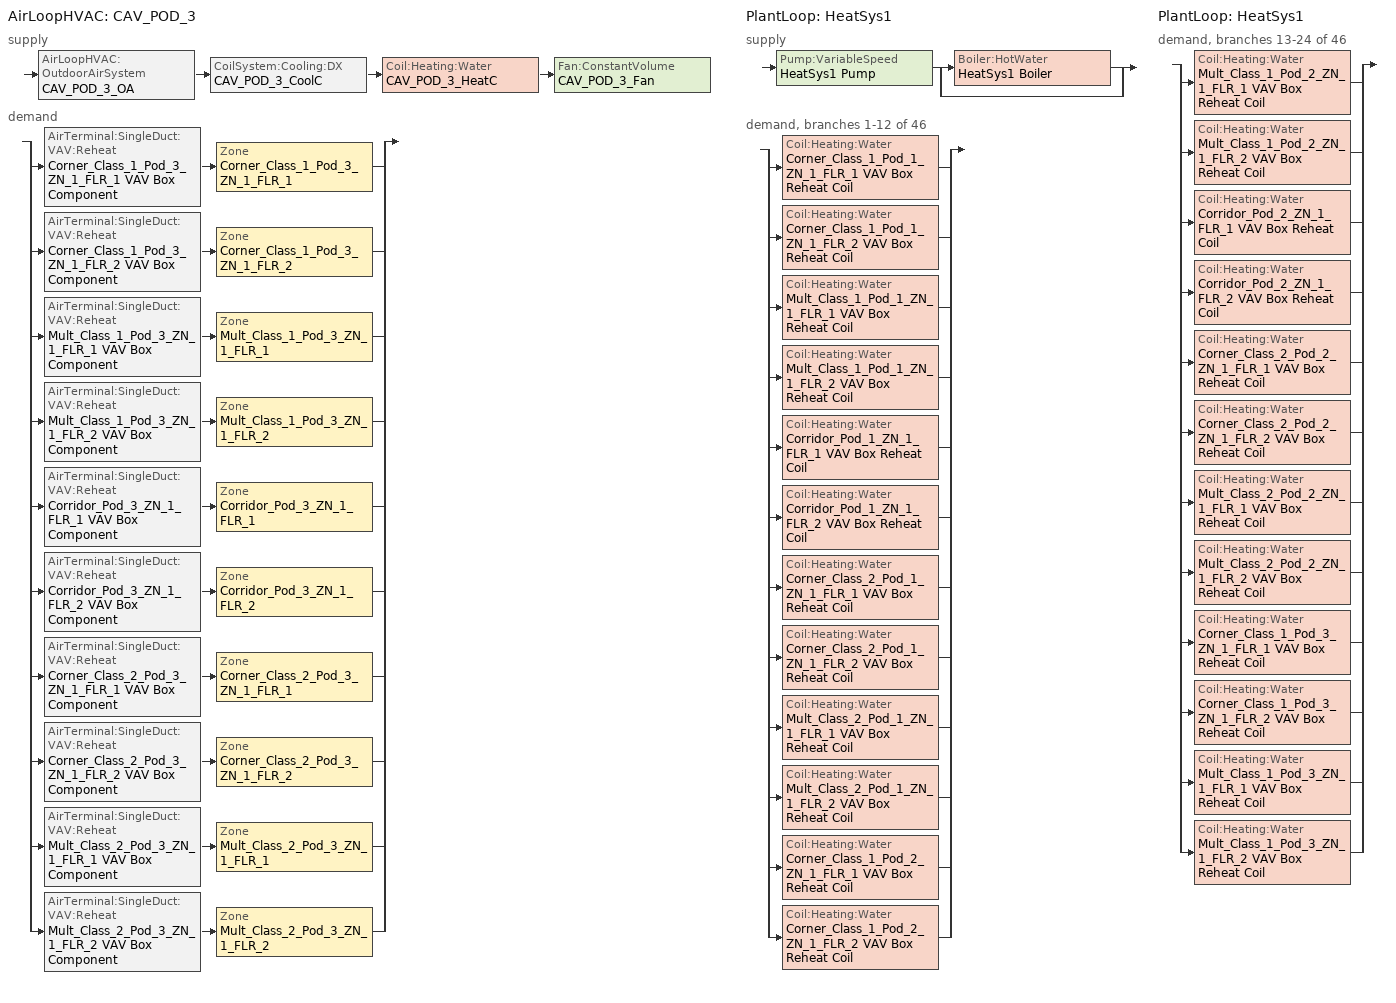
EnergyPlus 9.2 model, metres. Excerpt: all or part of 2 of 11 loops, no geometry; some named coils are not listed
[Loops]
AirLoopHVAC 'CAV_POD_3'
 supply: AirLoopHVAC:OutdoorAirSystem 'CAV_POD_3_OA' > CoilSystem:Cooling:DX 'CAV_POD_3_CoolC' > Coil:Heating:Water 'CAV_POD_3_HeatC' > Fan:ConstantVolume 'CAV_POD_3_Fan'
 demand: split
  | AirTerminal:SingleDuct:VAV:Reheat 'Corner_Class_1_Pod_3_ZN_1_FLR_1 VAV Box Component' > Zone 'Corner_Class_1_Pod_3_ZN_1_FLR_1'
  | AirTerminal:SingleDuct:VAV:Reheat 'Corner_Class_1_Pod_3_ZN_1_FLR_2 VAV Box Component' > Zone 'Corner_Class_1_Pod_3_ZN_1_FLR_2'
  | AirTerminal:SingleDuct:VAV:Reheat 'Mult_Class_1_Pod_3_ZN_1_FLR_1 VAV Box Component' > Zone 'Mult_Class_1_Pod_3_ZN_1_FLR_1'
  | AirTerminal:SingleDuct:VAV:Reheat 'Mult_Class_1_Pod_3_ZN_1_FLR_2 VAV Box Component' > Zone 'Mult_Class_1_Pod_3_ZN_1_FLR_2'
  | AirTerminal:SingleDuct:VAV:Reheat 'Corridor_Pod_3_ZN_1_FLR_1 VAV Box Component' > Zone 'Corridor_Pod_3_ZN_1_FLR_1'
  | AirTerminal:SingleDuct:VAV:Reheat 'Corridor_Pod_3_ZN_1_FLR_2 VAV Box Component' > Zone 'Corridor_Pod_3_ZN_1_FLR_2'
  | AirTerminal:SingleDuct:VAV:Reheat 'Corner_Class_2_Pod_3_ZN_1_FLR_1 VAV Box Component' > Zone 'Corner_Class_2_Pod_3_ZN_1_FLR_1'
  | AirTerminal:SingleDuct:VAV:Reheat 'Corner_Class_2_Pod_3_ZN_1_FLR_2 VAV Box Component' > Zone 'Corner_Class_2_Pod_3_ZN_1_FLR_2'
  | AirTerminal:SingleDuct:VAV:Reheat 'Mult_Class_2_Pod_3_ZN_1_FLR_1 VAV Box Component' > Zone 'Mult_Class_2_Pod_3_ZN_1_FLR_1'
  | AirTerminal:SingleDuct:VAV:Reheat 'Mult_Class_2_Pod_3_ZN_1_FLR_2 VAV Box Component' > Zone 'Mult_Class_2_Pod_3_ZN_1_FLR_2'
PlantLoop 'HeatSys1'
 supply: Pump:VariableSpeed 'HeatSys1 Pump' > split
  | Boiler:HotWater 'HeatSys1 Boiler'
  | bypass
 demand, branches 1-12 of 46: split
  | Coil:Heating:Water 'Corner_Class_1_Pod_1_ZN_1_FLR_1 VAV Box Reheat Coil'
  | Coil:Heating:Water 'Corner_Class_1_Pod_1_ZN_1_FLR_2 VAV Box Reheat Coil'
  | Coil:Heating:Water 'Mult_Class_1_Pod_1_ZN_1_FLR_1 VAV Box Reheat Coil'
  | Coil:Heating:Water 'Mult_Class_1_Pod_1_ZN_1_FLR_2 VAV Box Reheat Coil'
  | Coil:Heating:Water 'Corridor_Pod_1_ZN_1_FLR_1 VAV Box Reheat Coil'
  | Coil:Heating:Water 'Corridor_Pod_1_ZN_1_FLR_2 VAV Box Reheat Coil'
  | Coil:Heating:Water 'Corner_Class_2_Pod_1_ZN_1_FLR_1 VAV Box Reheat Coil'
  | Coil:Heating:Water 'Corner_Class_2_Pod_1_ZN_1_FLR_2 VAV Box Reheat Coil'
  | Coil:Heating:Water 'Mult_Class_2_Pod_1_ZN_1_FLR_1 VAV Box Reheat Coil'
  | Coil:Heating:Water 'Mult_Class_2_Pod_1_ZN_1_FLR_2 VAV Box Reheat Coil'
  | Coil:Heating:Water 'Corner_Class_1_Pod_2_ZN_1_FLR_1 VAV Box Reheat Coil'
  | Coil:Heating:Water 'Corner_Class_1_Pod_2_ZN_1_FLR_2 VAV Box Reheat Coil'
PlantLoop 'HeatSys1'
 demand, branches 13-24 of 46: split
  | Coil:Heating:Water 'Mult_Class_1_Pod_2_ZN_1_FLR_1 VAV Box Reheat Coil'
  | Coil:Heating:Water 'Mult_Class_1_Pod_2_ZN_1_FLR_2 VAV Box Reheat Coil'
  | Coil:Heating:Water 'Corridor_Pod_2_ZN_1_FLR_1 VAV Box Reheat Coil'
  | Coil:Heating:Water 'Corridor_Pod_2_ZN_1_FLR_2 VAV Box Reheat Coil'
  | Coil:Heating:Water 'Corner_Class_2_Pod_2_ZN_1_FLR_1 VAV Box Reheat Coil'
  | Coil:Heating:Water 'Corner_Class_2_Pod_2_ZN_1_FLR_2 VAV Box Reheat Coil'
  | Coil:Heating:Water 'Mult_Class_2_Pod_2_ZN_1_FLR_1 VAV Box Reheat Coil'
  | Coil:Heating:Water 'Mult_Class_2_Pod_2_ZN_1_FLR_2 VAV Box Reheat Coil'
  | Coil:Heating:Water 'Corner_Class_1_Pod_3_ZN_1_FLR_1 VAV Box Reheat Coil'
  | Coil:Heating:Water 'Corner_Class_1_Pod_3_ZN_1_FLR_2 VAV Box Reheat Coil'
  | Coil:Heating:Water 'Mult_Class_1_Pod_3_ZN_1_FLR_1 VAV Box Reheat Coil'
  | Coil:Heating:Water 'Mult_Class_1_Pod_3_ZN_1_FLR_2 VAV Box Reheat Coil'
[DesignSpecification:OutdoorAir]
Name | Outdoor Air Method | Outdoor Air Flow per Person | Outdoor Air Flow per Zone Floor Area
SZ DSOA Corner_Class_1_Pod_3_ZN_1_FLR_1; SZ DSOA Corner_Class_1_Pod_3_ZN_1_FLR_2; SZ DSOA Corner_Class_2_Pod_3_ZN_1_FLR_1; SZ DSOA Corner_Class_2_Pod_3_ZN_1_FLR_2; SZ DSOA Mult_Class_1_Pod_3_ZN_1_FLR_1; SZ DSOA Mult_Class_1_Pod_3_ZN_1_FLR_2; SZ DSOA Mult_Class_2_Pod_3_ZN_1_FLR_1; SZ DSOA Mult_Class_2_Pod_3_ZN_1_FLR_2 | Flow/Person | 0.008
SZ DSOA Corridor_Pod_3_ZN_1_FLR_1; SZ DSOA Corridor_Pod_3_ZN_1_FLR_2 | Flow/Area |  | 0.0005
[Sizing:Zone] Zone Cooling Design Supply Air Temperature Input Method=SupplyAirTemperature; Zone Cooling Design Supply Air Temperature=12.8; Zone Heating Design Supply Air Temperature Input Method=SupplyAirTemperature; Zone Heating Design Supply Air Temperature=50; Zone Cooling Design Supply Air Humidity Ratio=0.0085; Zone Heating Design Supply Air Humidity Ratio=0.008; Cooling Design Air Flow Method=DesignDay; Heating Design Air Flow Method=DesignDay
Name | Design Specification Outdoor Air Object
Corner_Class_1_Pod_3_ZN_1_FLR_1 | SZ DSOA Corner_Class_1_Pod_3_ZN_1_FLR_1
Corner_Class_1_Pod_3_ZN_1_FLR_2 | SZ DSOA Corner_Class_1_Pod_3_ZN_1_FLR_2
Corner_Class_2_Pod_3_ZN_1_FLR_1 | SZ DSOA Corner_Class_2_Pod_3_ZN_1_FLR_1
Corner_Class_2_Pod_3_ZN_1_FLR_2 | SZ DSOA Corner_Class_2_Pod_3_ZN_1_FLR_2
Corridor_Pod_3_ZN_1_FLR_1 | SZ DSOA Corridor_Pod_3_ZN_1_FLR_1
Corridor_Pod_3_ZN_1_FLR_2 | SZ DSOA Corridor_Pod_3_ZN_1_FLR_2
Mult_Class_1_Pod_3_ZN_1_FLR_1 | SZ DSOA Mult_Class_1_Pod_3_ZN_1_FLR_1
Mult_Class_1_Pod_3_ZN_1_FLR_2 | SZ DSOA Mult_Class_1_Pod_3_ZN_1_FLR_2
Mult_Class_2_Pod_3_ZN_1_FLR_1 | SZ DSOA Mult_Class_2_Pod_3_ZN_1_FLR_1
Mult_Class_2_Pod_3_ZN_1_FLR_2 | SZ DSOA Mult_Class_2_Pod_3_ZN_1_FLR_2
[Sizing:System]
CAV_POD_3: Type of Load to Size On=Sensible; Design Outdoor Air Flow Rate=AUTOSIZE; Central Heating Maximum System Air Flow Ratio=1; Preheat Design Temperature=7; Preheat Design Humidity Ratio=0.008; Precool Design Temperature=12.8; Precool Design Humidity Ratio=0.008; Central Cooling Design Supply Air Temperature=12.8; Central Heating Design Supply Air Temperature=16.7; Type of Zone Sum to Use=NonCoincident; 100 Outdoor Air in Cooling=No; 100 Outdoor Air in Heating=No; Central Cooling Design Supply Air Humidity Ratio=0.0085; Central Heating Design Supply Air Humidity Ratio=0.008; Cooling Supply Air Flow Rate Method=DesignDay; Heating Supply Air Flow Rate Method=DesignDay; System Outdoor Air Method=ZoneSum; Zone Maximum Outdoor Air Fraction=1; Cooling Design Capacity Method=CoolingDesignCapacity; Cooling Design Capacity=autosize; Heating Design Capacity Method=HeatingDesignCapacity; Heating Design Capacity=autosize; Central Cooling Capacity Control Method=OnOff
[Sizing:Plant]
HeatSys1: Loop Type=Heating; Design Loop Exit Temperature=82.2; Loop Design Temperature Difference=11.1
[ZoneControl:Thermostat] Control Type Schedule=Dual Zone Control Type Sched
Name | Zone or ZoneList | Control 1
Corner_Class_1_Pod_3_ZN_1_FLR_1 Thermostat | Corner_Class_1_Pod_3_ZN_1_FLR_1 | Corner_Class_1_Pod_3_ZN_1_FLR_1 DualSPSched
Corner_Class_1_Pod_3_ZN_1_FLR_2 Thermostat | Corner_Class_1_Pod_3_ZN_1_FLR_2 | Corner_Class_1_Pod_3_ZN_1_FLR_2 DualSPSched
Corner_Class_2_Pod_3_ZN_1_FLR_1 Thermostat | Corner_Class_2_Pod_3_ZN_1_FLR_1 | Corner_Class_2_Pod_3_ZN_1_FLR_1 DualSPSched
Corner_Class_2_Pod_3_ZN_1_FLR_2 Thermostat | Corner_Class_2_Pod_3_ZN_1_FLR_2 | Corner_Class_2_Pod_3_ZN_1_FLR_2 DualSPSched
Corridor_Pod_3_ZN_1_FLR_1 Thermostat | Corridor_Pod_3_ZN_1_FLR_1 | Corridor_Pod_3_ZN_1_FLR_1 DualSPSched
Corridor_Pod_3_ZN_1_FLR_2 Thermostat | Corridor_Pod_3_ZN_1_FLR_2 | Corridor_Pod_3_ZN_1_FLR_2 DualSPSched
Mult_Class_1_Pod_3_ZN_1_FLR_1 Thermostat | Mult_Class_1_Pod_3_ZN_1_FLR_1 | Mult_Class_1_Pod_3_ZN_1_FLR_1 DualSPSched
Mult_Class_1_Pod_3_ZN_1_FLR_2 Thermostat | Mult_Class_1_Pod_3_ZN_1_FLR_2 | Mult_Class_1_Pod_3_ZN_1_FLR_2 DualSPSched
Mult_Class_2_Pod_3_ZN_1_FLR_1 Thermostat | Mult_Class_2_Pod_3_ZN_1_FLR_1 | Mult_Class_2_Pod_3_ZN_1_FLR_1 DualSPSched
Mult_Class_2_Pod_3_ZN_1_FLR_2 Thermostat | Mult_Class_2_Pod_3_ZN_1_FLR_2 | Mult_Class_2_Pod_3_ZN_1_FLR_2 DualSPSched
[ThermostatSetpoint:DualSetpoint]
Name | Heating Setpoint Temperature Schedule | Cooling Setpoint Temperature Schedule
Corner_Class_1_Pod_3_ZN_1_FLR_1 DualSPSched; Corner_Class_1_Pod_3_ZN_1_FLR_2 DualSPSched; Corner_Class_2_Pod_3_ZN_1_FLR_1 DualSPSched; Corner_Class_2_Pod_3_ZN_1_FLR_2 DualSPSched; Mult_Class_1_Pod_3_ZN_1_FLR_1 DualSPSched; Mult_Class_1_Pod_3_ZN_1_FLR_2 DualSPSched; Mult_Class_2_Pod_3_ZN_1_FLR_1 DualSPSched; Mult_Class_2_Pod_3_ZN_1_FLR_2 DualSPSched | HTGSETP_SCH | CLGSETP_SCH
Corridor_Pod_3_ZN_1_FLR_1 DualSPSched; Corridor_Pod_3_ZN_1_FLR_2 DualSPSched | HTGSETP_SCH_BathCorrMechKitchen | CLGSETP_SCH_BathCorrMechKitchen
[AirTerminal:SingleDuct:VAV:Reheat] Availability Schedule=ALWAYS_ON; Maximum Air Flow Rate=AUTOSIZE; Zone Minimum Air Flow Input Method=Constant; Constant Minimum Air Flow Fraction=0.3; Maximum Hot Water or Steam Flow Rate=AUTOSIZE; Minimum Hot Water or Steam Flow Rate=0; Convergence Tolerance=0.001
Name | Reheat Coil
Corner_Class_1_Pod_3_ZN_1_FLR_1 VAV Box Component | Corner_Class_1_Pod_3_ZN_1_FLR_1 VAV Box Reheat Coil
Corner_Class_1_Pod_3_ZN_1_FLR_2 VAV Box Component | Corner_Class_1_Pod_3_ZN_1_FLR_2 VAV Box Reheat Coil
Corner_Class_2_Pod_3_ZN_1_FLR_1 VAV Box Component | Corner_Class_2_Pod_3_ZN_1_FLR_1 VAV Box Reheat Coil
Corner_Class_2_Pod_3_ZN_1_FLR_2 VAV Box Component | Corner_Class_2_Pod_3_ZN_1_FLR_2 VAV Box Reheat Coil
Corridor_Pod_3_ZN_1_FLR_1 VAV Box Component | Corridor_Pod_3_ZN_1_FLR_1 VAV Box Reheat Coil
Corridor_Pod_3_ZN_1_FLR_2 VAV Box Component | Corridor_Pod_3_ZN_1_FLR_2 VAV Box Reheat Coil
Mult_Class_1_Pod_3_ZN_1_FLR_1 VAV Box Component | Mult_Class_1_Pod_3_ZN_1_FLR_1 VAV Box Reheat Coil
Mult_Class_1_Pod_3_ZN_1_FLR_2 VAV Box Component | Mult_Class_1_Pod_3_ZN_1_FLR_2 VAV Box Reheat Coil
Mult_Class_2_Pod_3_ZN_1_FLR_1 VAV Box Component | Mult_Class_2_Pod_3_ZN_1_FLR_1 VAV Box Reheat Coil
Mult_Class_2_Pod_3_ZN_1_FLR_2 VAV Box Component | Mult_Class_2_Pod_3_ZN_1_FLR_2 VAV Box Reheat Coil
[Zone equipment]
Corner_Class_1_Pod_3_ZN_1_FLR_1: Corner_Class_1_Pod_3_ZN_1_FLR_1 VAV Box Component
Corner_Class_1_Pod_3_ZN_1_FLR_2: Corner_Class_1_Pod_3_ZN_1_FLR_2 VAV Box Component
Corner_Class_2_Pod_3_ZN_1_FLR_1: Corner_Class_2_Pod_3_ZN_1_FLR_1 VAV Box Component
Corner_Class_2_Pod_3_ZN_1_FLR_2: Corner_Class_2_Pod_3_ZN_1_FLR_2 VAV Box Component
Corridor_Pod_3_ZN_1_FLR_1: Corridor_Pod_3_ZN_1_FLR_1 VAV Box Component
Corridor_Pod_3_ZN_1_FLR_2: Corridor_Pod_3_ZN_1_FLR_2 VAV Box Component
Mult_Class_1_Pod_3_ZN_1_FLR_1: Mult_Class_1_Pod_3_ZN_1_FLR_1 VAV Box Component
Mult_Class_1_Pod_3_ZN_1_FLR_2: Mult_Class_1_Pod_3_ZN_1_FLR_2 VAV Box Component
Mult_Class_2_Pod_3_ZN_1_FLR_1: Mult_Class_2_Pod_3_ZN_1_FLR_1 VAV Box Component
Mult_Class_2_Pod_3_ZN_1_FLR_2: Mult_Class_2_Pod_3_ZN_1_FLR_2 VAV Box Component
[Fan:ConstantVolume]
CAV_POD_3_Fan: Availability Schedule=HVACOperationSchd; Fan Total Efficiency=0.6006; Pressure Rise=1017.592; Maximum Flow Rate=AUTOSIZE; Motor Efficiency=0.924; Motor In Airstream Fraction=1; EndUse Subcategory=Fan Energy
[Coil:Cooling:DX:TwoSpeed]
CAV_POD_3_CoolC DXCoil: Availability Schedule=ALWAYS_ON; High Speed Gross Rated Total Cooling Capacity=AUTOSIZE; High Speed Rated Sensible Heat Ratio=AUTOSIZE; High Speed Gross Rated Cooling COP=3.13381; High Speed Rated Air Flow Rate=AUTOSIZE; Total Cooling Capacity Function of Temperature Curve=Measured_CoolCStandard10Ton_CapFT; Total Cooling Capacity Function of Flow Fraction Curve=Measured_CoolCStandard10Ton_CapFF; Energy Input Ratio Function of Temperature Curve=Measured_CoolCStandard10Ton_EIRFT; Energy Input Ratio Function of Flow Fraction Curve=Measured_CoolCStandard10Ton_EIRFFF; Part Load Fraction Correlation Curve=No_PLR_Degredation; Low Speed Gross Rated Total Cooling Capacity=AUTOSIZE; Low Speed Gross Rated Sensible Heat Ratio=AUTOSIZE; Low Speed Gross Rated Cooling COP=3.18046; Low Speed Rated Air Flow Rate=AUTOSIZE; Low Speed Total Cooling Capacity Function of Temperature Curve=Measured_LowSpeedCoolCapLSFT; Low Speed Energy Input Ratio Function of Temperature Curve=Measured_LowSpeedCoolEIRLSFT
[Coil:Heating:Water] Availability Schedule=ALWAYS_ON; UFactor Times Area Value=AUTOSIZE; Maximum Water Flow Rate=AUTOSIZE; Performance Input Method=UFactorTimesAreaAndDesignWaterFlowRate; Rated Capacity=AUTOSIZE; Rated Inlet Water Temperature=82.2; Rated Inlet Air Temperature=16.6; Rated Outlet Water Temperature=71.1; Rated Outlet Air Temperature=32.2
Corner_Class_1_Pod_1_ZN_1_FLR_1 VAV Box Reheat Coil; Corner_Class_1_Pod_1_ZN_1_FLR_2 VAV Box Reheat Coil; Corner_Class_1_Pod_2_ZN_1_FLR_1 VAV Box Reheat Coil; Corner_Class_1_Pod_2_ZN_1_FLR_2 VAV Box Reheat Coil; Corner_Class_1_Pod_3_ZN_1_FLR_1 VAV Box Reheat Coil; Corner_Class_1_Pod_3_ZN_1_FLR_2 VAV Box Reheat Coil; Corner_Class_2_Pod_1_ZN_1_FLR_1 VAV Box Reheat Coil; Corner_Class_2_Pod_1_ZN_1_FLR_2 VAV Box Reheat Coil; Corner_Class_2_Pod_2_ZN_1_FLR_1 VAV Box Reheat Coil; Corner_Class_2_Pod_2_ZN_1_FLR_2 VAV Box Reheat Coil; Corridor_Pod_1_ZN_1_FLR_1 VAV Box Reheat Coil; Corridor_Pod_1_ZN_1_FLR_2 VAV Box Reheat Coil; Corridor_Pod_2_ZN_1_FLR_1 VAV Box Reheat Coil; Corridor_Pod_2_ZN_1_FLR_2 VAV Box Reheat Coil; Mult_Class_1_Pod_1_ZN_1_FLR_1 VAV Box Reheat Coil; Mult_Class_1_Pod_1_ZN_1_FLR_2 VAV Box Reheat Coil; Mult_Class_1_Pod_2_ZN_1_FLR_1 VAV Box Reheat Coil; Mult_Class_1_Pod_2_ZN_1_FLR_2 VAV Box Reheat Coil; Mult_Class_1_Pod_3_ZN_1_FLR_1 VAV Box Reheat Coil; Mult_Class_1_Pod_3_ZN_1_FLR_2 VAV Box Reheat Coil; Mult_Class_2_Pod_1_ZN_1_FLR_1 VAV Box Reheat Coil; Mult_Class_2_Pod_1_ZN_1_FLR_2 VAV Box Reheat Coil; Mult_Class_2_Pod_2_ZN_1_FLR_1 VAV Box Reheat Coil; Mult_Class_2_Pod_2_ZN_1_FLR_2 VAV Box Reheat Coil; CAV_POD_3_HeatC
[CoilSystem:Cooling:DX]
CAV_POD_3_CoolC: Availability Schedule=ALWAYS_ON; Cooling Coil=CAV_POD_3_CoolC DXCoil
[Controller:WaterCoil]
CAV_POD_3_HeatC_Controller: Control Variable=Temperature; Action=Normal; Actuator Variable=Flow; Controller Convergence Tolerance=0.0001; Maximum Actuated Flow=AUTOSIZE; Minimum Actuated Flow=0
[Controller:OutdoorAir]
CAV_POD_3_OA_Controller: Minimum Outdoor Air Flow Rate=AUTOSIZE; Maximum Outdoor Air Flow Rate=AUTOSIZE; Economizer Control Type=DifferentialDryBulb; Economizer Control Action Type=ModulateFlow; Economizer Maximum Limit DryBulb Temperature=28; Economizer Maximum Limit Enthalpy=64000; Economizer Minimum Limit DryBulb Temperature=-100; Lockout Type=NoLockout; Minimum Limit Type=FixedMinimum; Minimum Outdoor Air Schedule=MinOA_Sched
[AirLoopHVAC]
CAV_POD_3: Design Supply Air Flow Rate=AUTOSIZE
[Pump:VariableSpeed]
HeatSys1 Pump: Design Maximum Flow Rate=AUTOSIZE; Design Pump Head=179352; Design Power Consumption=AUTOSIZE; Motor Efficiency=0.9; Fraction of Motor Inefficiencies to Fluid Stream=0; Coefficient 1 of the Part Load Performance Curve=0; Coefficient 2 of the Part Load Performance Curve=1; Coefficient 3 of the Part Load Performance Curve=0; Coefficient 4 of the Part Load Performance Curve=0; Design Minimum Flow Rate=0; Pump Control Type=Intermittent
[Boiler:HotWater]
HeatSys1 Boiler: Fuel Type=NATURALGAS; Nominal Capacity=AUTOSIZE; Nominal Thermal Efficiency=0.78; Efficiency Curve Temperature Evaluation Variable=LeavingBoiler; Design Water Flow Rate=AUTOSIZE; Minimum Part Load Ratio=0; Maximum Part Load Ratio=1.2; Optimum Part Load Ratio=1; Water Outlet Upper Temperature Limit=95; Boiler Flow Mode=LeavingSetpointModulated; Parasitic Electric Load=0; Sizing Factor=1
[PlantLoop]
HeatSys1: Fluid Type=Water; Plant Equipment Operation Scheme=HeatSys1 Loop Operation Scheme List; Maximum Loop Temperature=100; Minimum Loop Temperature=10; Maximum Loop Flow Rate=AUTOSIZE; Minimum Loop Flow Rate=0; Plant Loop Volume=AUTOSIZE; Load Distribution Scheme=Optimal
[PlantEquipmentList]
HeatSys1 Equipment List: HeatSys1 Boiler
[PlantEquipmentOperation:HeatingLoad]
HeatSys1 Operation Scheme: Load Range 1 Lower Limit=0; Load Range 1 Upper Limit=1000000000000000; Range 1 Equipment List=HeatSys1 Equipment List
[PlantEquipmentOperationSchemes]
HeatSys1 Loop Operation Scheme List: Control Scheme 1=HeatSys1 Operation Scheme; Control Scheme 1 Schedule=PlantOnSched
[SetpointManager:Scheduled] Control Variable=Temperature; Schedule=HW-Loop-Temp-Schedule
Name | Setpoint Node or NodeList
HeatSys1 Boiler Setpoint Manager | HeatSys1 Supply Equipment Outlet Node
HeatSys1 Loop Setpoint Manager | HeatSys1 Supply Outlet Node
[SetpointManager:SingleZone:Reheat]
SupAirTemp CAV_POD_3: Control Variable=Temperature; Minimum Supply Air Temperature=10; Maximum Supply Air Temperature=50; Control Zone=Mult_Class_1_Pod_3_ZN_1_FLR_1; Setpoint Node or NodeList=CAV_POD_3 Supply Equipment Outlet Node
[SetpointManager:MixedAir] Control Variable=Temperature
Name | Setpoint Node or NodeList
CAV_POD_3_CoolC SAT Manager | CAV_POD_3_CoolC-CAV_POD_3_HeatCNode
CAV_POD_3_HeatC SAT Manager | CAV_POD_3_HeatC-CAV_POD_3_FanNode
CAV_POD_3_OAMixed Air Temp Manager | CAV_POD_3_OA-CAV_POD_3_CoolCNode
[Schedule:Compact]
ALWAYS_ON; PlantOnSched: Through: 12/31, For: AllDays, Until: 24:00, 1
CLGSETP_SCH: Through: 6/30, For: SummerDesignDay, Until: 24:00, 24, For: WeekEnds Holidays WinterDesignDay, Until: 24:00, 27, For: AllOtherDays, Until: 06:00, 27, Until: 21:00, 24, Until: 24:00, 27, Through: 9/1, For: SummerDesignDay, Until: 24:00, 24, For: WeekEnds Holidays WinterDesignDay, Until: 24:00, 27, For: AllOtherDays, Until: 07:00, 27, Until: 18:00, 24, Until: 24:00, 27, Through: 12/31, For: SummerDesignDay, Until: 24:00, 24, For: WeekEnds Holidays WinterDesignDay, Until: 24:00, 27, For: AllOtherDays, Until: 06:00, 27, Until: 21:00, 24, Until: 24:00, 27
CLGSETP_SCH_BathCorrMechKitchen: Through: 12/31, For: SummerDesignDay, Until: 06:00, 27, Until: 21:00, 24, Until: 24:00, 27, For: AllOtherDays, Until: 24:00, 27
HTGSETP_SCH: Through: 6/30, For: WinterDesignDay, Until: 24:00, 21, For: WeekEnds Holidays SummerDesignDay, Until: 24:00, 16, For: AllOtherDays, Until: 06:00, 16, Until: 21:00, 21, Until: 24:00, 16, Through: 9/1, For: WinterDesignDay, Until: 24:00, 21, For: WeekEnds Holidays SummerDesignDay, Until: 24:00, 16, For: AllOtherDays, Until: 07:00, 16, Until: 18:00, 21, Until: 24:00, 16, Through: 12/31, For: WinterDesignDay, Until: 24:00, 21, For: WeekEnds Holidays SummerDesignDay, Until: 24:00, 16, For: AllOtherDays, Until: 06:00, 16, Until: 21:00, 21, Until: 24:00, 16
HTGSETP_SCH_BathCorrMechKitchen: Through: 12/31, For: WinterDesignDay, Until: 06:00, 16, Until: 21:00, 21, Until: 24:00, 16, For: AllOtherDays, Until: 24:00, 16
HVACOperationSchd; MinOA_Sched: Through: 12/31, For: Weekdays SummerDesignDay, Until: 06:00, 0, Until: 21:00, 1, Until: 24:00, 0, For: AllOtherDays, Until: 24:00, 0
Dual Zone Control Type Sched: Through: 12/31, For: AllDays, Until: 24:00, 4
HW-Loop-Temp-Schedule: Through: 12/31, For: AllDays, Until: 24:00, 67
[Curve:Quadratic] Coefficient3 x2=0
Name | Coefficient1 Constant | Coefficient2 x | Minimum Value of x | Maximum Value of x
Measured_CoolCStandard10Ton_CapFF | 0.7685 | 0.2315 | 0.776 | 1.197
Measured_CoolCStandard10Ton_EIRFFF | 1.192 | -0.1917 | 0.776 | 1.197
No_PLR_Degredation | 1 | 0 | 0 | 1
[Curve:Biquadratic] Minimum Value of x=11.1; Maximum Value of x=29.4; Minimum Value of y=10; Maximum Value of y=50.3
Name | Coefficient1 Constant | Coefficient2 x | Coefficient3 x2 | Coefficient4 y | Coefficient5 y2 | Coefficient6 xy
Measured_LowSpeedCoolCapLSFT | 0.4136 | 0.03105 | 0 | 0.006952 | -0.0002128 | 0
Measured_CoolCStandard10Ton_CapFT | 0.52357 | 0.03478 | 0 | -0.001915 | -0.00010838 | 0
Measured_LowSpeedCoolEIRLSFT | 1.1389 | -0.04518 | 0.0014298 | 0.006044 | 0.0006745 | -0.0012325
Measured_CoolCStandard10Ton_EIRFT | 0.9847 | -0.04285 | 0.0013562 | 0.009934 | 0.0006398 | -0.001169
